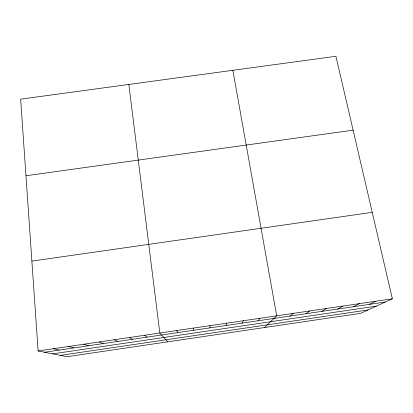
<?xml version="1.0" encoding="UTF-8"?>
<svg xmlns="http://www.w3.org/2000/svg" width="413" height="413" viewBox="0 0 413 413"><rect width="100%" height="100%" fill="white"/><g stroke="black" fill="none" stroke-linecap="round" stroke-linejoin="round"><path stroke-width="0.62" d="M209.897 327.876L210.057 325.63M225.957 325.506L226.752 323.173M241.992 323.147L243.422 320.72M258.006 320.787L260.071 318.268M264.614 327.514L276.695 315.816L232.865 70.303M289.967 316.074L293.287 313.374M305.909 313.725L309.858 310.932M321.83 311.381L326.409 308.496M337.731 309.038L342.929 306.064M353.605 306.694L359.429 303.632M369.459 304.36L375.902 301.206M392.35 298.785L360.678 313.328L66.989 356.708L38.11 350.957L20.65 99.156L335.919 56.292L392.35 298.785L38.11 350.957M44.563 352.243L385.288 302.027M52.725 353.869L376.346 306.131M60.313 355.381L368.019 309.957M31.878 261.104L372.237 212.349M25.962 175.757L353.11 130.152M53.396 348.706L59.255 350.074M68.661 346.455L73.932 347.911M83.906 344.21L88.588 345.753M99.13 341.969L103.224 343.595M114.334 339.729L117.844 341.443M129.517 337.493L132.439 339.29M144.679 335.263L147.023 337.142M167.714 341.83L159.816 333.033L128.841 84.448M176.588 330.56L177.709 332.62M193.336 328.092L193.816 330.245"/></g></svg>
